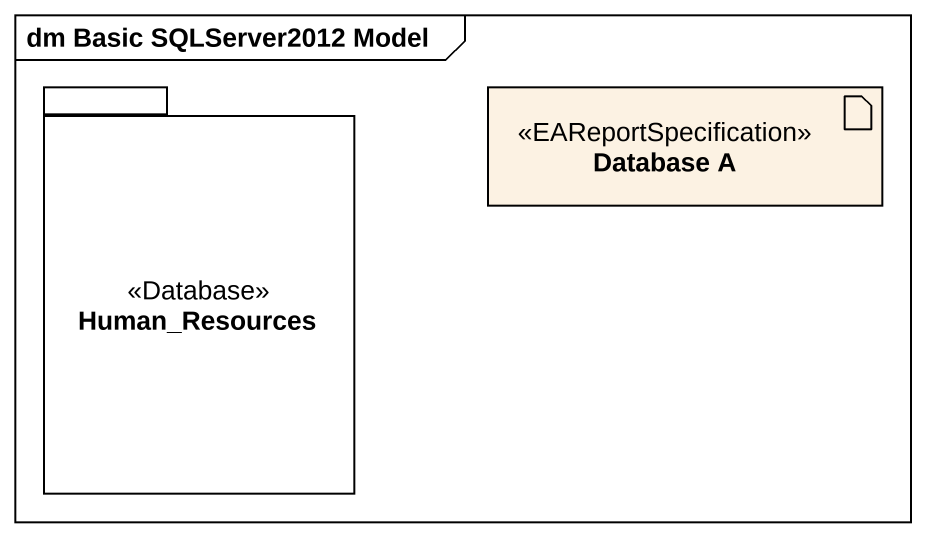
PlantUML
@startuml
mainframe dm Basic SQLServer2012 Model
package Human_Resources <<Database>> {
}
artifact "Database A" as Database_A <<EAReportSpecification>>
@enduml
